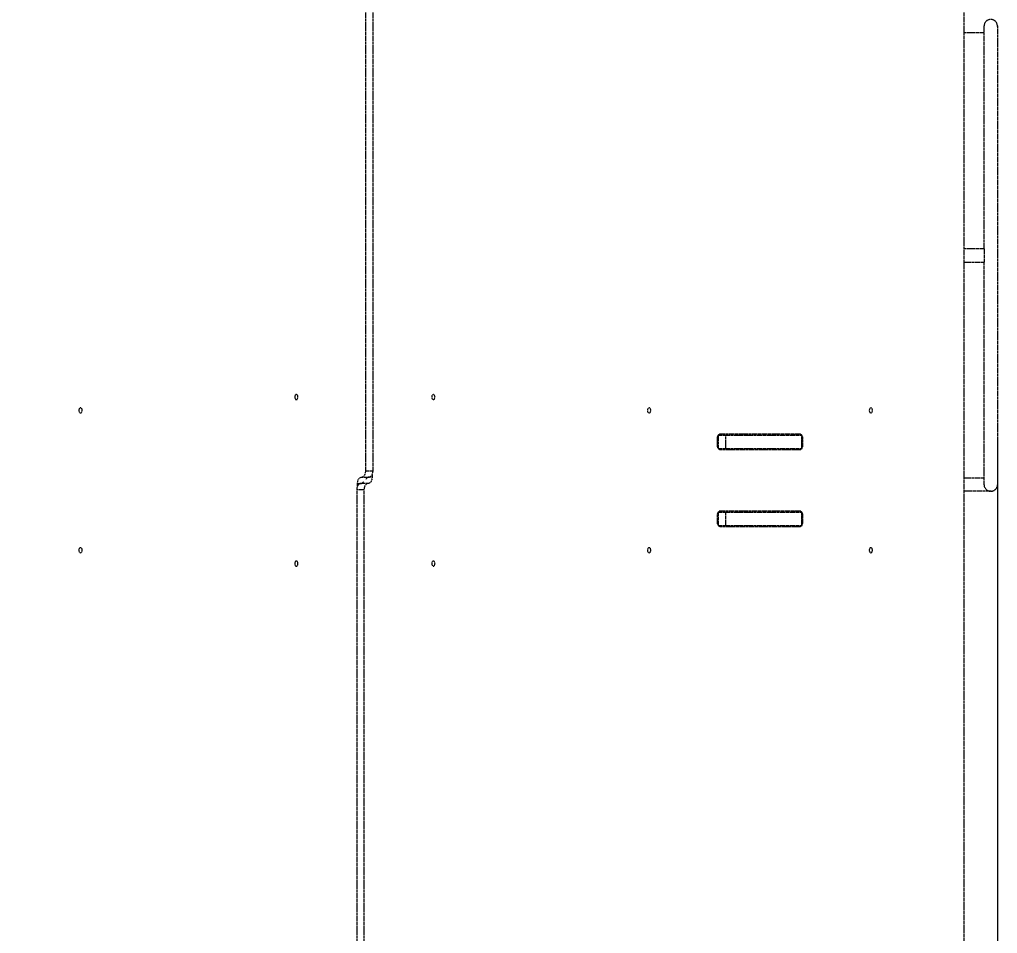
# Model space of a CAD drawing. Header units: millimetres. Extents: x -4585 to 3287, y -4875 to 2880.
# Drawn here: x 247 to 1787, y -692 to 746 of the extents above; entities that cross this region are included whole.
import ezdxf

# ---------------------------------------------------------------- set-up
doc = ezdxf.new("R2010")
doc.units = ezdxf.units.MM
doc.linetypes.add('HIDDEN', pattern=[1.905, 1.27, -0.635])
for name, color, linetype in [('DIKOM_ОБЪЕКТ', 7, 'Continuous'), ('DIKOM_РАЗМЕР_ЗОНА', 7, 'Continuous'), ('DIKOM_РАЗМЕР_ОБЪЕКТА', 7, 'Continuous')]:
    doc.layers.add(name, color=color, linetype=linetype)
doc.styles.add('style1', font='arialbd.ttf', dxfattribs={"width": 0.8})
doc.dimstyles.new('1-50', dxfattribs={"dimtxt": 300, "dimasz": 200, "dimexe": 100, "dimexo": 0, "dimgap": 100, "dimtad": 1, "dimtxsty": 'style1', "dimcen": 200, "dimclrd": 7, "dimclre": 7, "dimclrt": 7, "dimadec": 1, "dimazin": 2, "dimtfac": 1, "dimtmove": 0, "dimatfit": 2, "dimfxl": 0, "dimlwd": 25, "dimlwe": 18, "dimarcsym": 0})

# ---------------------------------------------------------------- blocks, each defined once
blk = doc.blocks.new('*D4')
at = {"layer": 'Defpoints', "color": 0, "transparency": 16777216}
for p in [(830.4, 1380.2), (-2665.8, -2076.1), (1192.9, -2076.1)]:
    blk.add_point(p, dxfattribs=at)
at = {"layer": 'DIKOM_РАЗМЕР_ОБЪЕКТА', "color": 7, "lineweight": 18, "transparency": 16777216}
for p, q in [((830.4, 1380.2), (-2765.8, 1380.2)), ((1192.9, -2076.1), (-2765.8, -2076.1))]:
    blk.add_line(p, q, dxfattribs=at)
at = {"layer": 'DIKOM_РАЗМЕР_ОБЪЕКТА', "color": 7, "lineweight": 25, "transparency": 16777216}
blk.add_line((-2665.8, 1180.2), (-2665.8, -1876.1), dxfattribs=at)
at = {"layer": 'DIKOM_РАЗМЕР_ОБЪЕКТА', "color": 7, "transparency": 16777216}
for points in [[(-2699.1, 1180.2), (-2632.5, 1180.2), (-2665.8, 1380.2)], [(-2699.1, -1876.1), (-2632.5, -1876.1), (-2665.8, -2076.1)]]:
    blk.add_solid(points, dxfattribs=at)
at = {"layer": 'DIKOM_РАЗМЕР_ОБЪЕКТА', "color": 7, "transparency": 16777216, "insert": (-2919, -348), "char_height": 300, "attachment_point": 5, "rotation": 90, "style": 'style1'}
blk.add_mtext('3460', dxfattribs=at)
blk = doc.blocks.new('*D5')
at = {"layer": 'Defpoints', "color": 0, "transparency": 16777216}
for p in [(1786.2, 2879.6), (-4134.6, -4075.3), (1786.2, -4075.3)]:
    blk.add_point(p, dxfattribs=at)
at = {"layer": 'DIKOM_РАЗМЕР_ЗОНА', "color": 7, "lineweight": 18, "transparency": 16777216}
for p, q in [((1786.2, 2879.6), (-4234.6, 2879.6)), ((1786.2, -4075.3), (-4234.6, -4075.3))]:
    blk.add_line(p, q, dxfattribs=at)
at = {"layer": 'DIKOM_РАЗМЕР_ЗОНА', "color": 7, "lineweight": 25, "transparency": 16777216}
blk.add_line((-4134.6, 2679.6), (-4134.6, -3875.3), dxfattribs=at)
at = {"layer": 'DIKOM_РАЗМЕР_ЗОНА', "color": 7, "transparency": 16777216}
for points in [[(-4167.9, 2679.6), (-4101.2, 2679.6), (-4134.6, 2879.6)], [(-4167.9, -3875.3), (-4101.2, -3875.3), (-4134.6, -4075.3)]]:
    blk.add_solid(points, dxfattribs=at)
at = {"layer": 'DIKOM_РАЗМЕР_ЗОНА', "color": 7, "transparency": 16777216, "insert": (-4387.9, -597.9), "char_height": 300, "attachment_point": 5, "rotation": 90, "style": 'style1'}
blk.add_mtext('6960', dxfattribs=at)
blk = doc.blocks.new('*D6')
at = {"layer": 'Defpoints', "color": 0, "transparency": 16777216}
for p in [(1786.9, 89.9), (-2187.1, -162.5), (1786.9, -2650.3)]:
    blk.add_point(p, dxfattribs=at)
at = {"layer": 'DIKOM_РАЗМЕР_ОБЪЕКТА', "color": 7, "lineweight": 18, "transparency": 16777216}
for p, q in [((1786.9, 89.9), (1786.9, -2750.3)), ((-2187.1, -162.5), (-2187.1, -2750.3))]:
    blk.add_line(p, q, dxfattribs=at)
at = {"layer": 'DIKOM_РАЗМЕР_ОБЪЕКТА', "color": 7, "lineweight": 25, "transparency": 16777216}
blk.add_line((-1987.1, -2650.3), (1586.9, -2650.3), dxfattribs=at)
at = {"layer": 'DIKOM_РАЗМЕР_ОБЪЕКТА', "color": 7, "transparency": 16777216}
for points in [[(-1987.1, -2616.9), (-1987.1, -2683.6), (-2187.1, -2650.3)], [(1586.9, -2616.9), (1586.9, -2683.6), (1786.9, -2650.3)]]:
    blk.add_solid(points, dxfattribs=at)
at = {"layer": 'DIKOM_РАЗМЕР_ОБЪЕКТА', "color": 7, "transparency": 16777216, "insert": (-200.1, -2397.1), "char_height": 300, "attachment_point": 5, "style": 'style1'}
blk.add_mtext('4000', dxfattribs=at)

msp = doc.modelspace()

# ---------------------------------------------------------------- linework, layer by layer
at = {"layer": 'DIKOM_ОБЪЕКТ', "color": 7, "linetype": 'HIDDEN', "lineweight": 15}
for p, q in [((792.234, 36.115), (792.234, 961.115)), ((803.724, 36.115), (803.724, 961.115)), ((1734.401, -878.885), (1734.401, 921.115)), ((1765.869, 725.09), (1734.401, 725.09)), ((1765.869, 735.09), (1765.869, 736.09)), ((1765.869, 385.584), (1765.869, 736.09)), ((1786.869, 735.09), (1786.869, 736.09)), ((1786.869, 736.09), (1786.869, 14.09)), ((1765.869, 385.59), (1734.401, 385.59)), ((1765.869, 385.584), (1765.869, 364.596)), ((1734.401, 364.59), (1765.869, 364.59)), ((1765.869, 14.09), (1765.869, 364.59)), ((1476.001, 93.615), (1350.014, 93.615)), ((1345.515, 86.615), (1345.515, 76.615)), ((1347.073, 91.912), (1347.073, 71.318)), ((1347.231, 92.115), (1358.788, 92.115)), ((1358.788, 92.115), (1358.788, 71.115)), ((1358.788, 92.115), (1478.48, 92.115)), ((1478.48, 92.115), (1478.48, 71.115)), ((1478.48, 92.115), (1479.202, 92.115)), ((1479.202, 71.115), (1479.202, 92.115)), ((1480.5, 86.615), (1479.202, 86.615)), ((1480.5, 76.615), (1480.5, 86.615)), ((1347.231, 71.115), (1358.788, 71.115)), ((1350.014, 69.615), (1476.001, 69.615)), ((1358.788, 71.115), (1478.48, 71.115)), ((1478.48, 71.115), (1479.202, 71.115)), ((1480.5, 76.615), (1479.202, 76.615)), ((792.234, 36.115), (803.724, 36.115)), ((779.378, 12.276), (779.378, 16.115)), ((779.378, 16.115), (784.441, 16.115)), ((795.931, 16.115), (784.441, 16.115)), ((785.806, 26.115), (797.297, 26.115)), ((802.359, 26.115), (797.297, 26.115)), ((802.359, 29.953), (802.359, 26.115)), ((1734.401, 25.09), (1765.869, 25.09)), ((789.504, 6.115), (778.013, 6.115)), ((778.013, 6.115), (778.013, -918.885)), ((789.504, 6.115), (789.504, -918.885)), ((1775.869, 4.09), (1734.401, 4.09)), ((1776.869, 4.09), (1775.869, 4.09)), ((1347.073, -29.088), (1347.073, -49.682)), ((1347.231, -28.885), (1358.788, -28.885)), ((1476.001, -27.385), (1350.014, -27.385)), ((1358.788, -28.885), (1358.788, -49.885)), ((1358.788, -28.885), (1478.48, -28.885)), ((1478.48, -28.885), (1478.48, -49.885)), ((1478.48, -28.885), (1479.202, -28.885)), ((1479.202, -49.885), (1479.202, -28.885)), ((1345.515, -34.385), (1345.515, -44.385)), ((1480.5, -34.385), (1479.202, -34.385)), ((1480.5, -44.385), (1479.202, -44.385)), ((1480.5, -44.385), (1480.5, -34.385)), ((1347.231, -49.885), (1358.788, -49.885)), ((1350.014, -51.385), (1476.001, -51.385)), ((1358.788, -49.885), (1478.48, -49.885)), ((1478.48, -49.885), (1479.202, -49.885))]:
    msp.add_line(p, q, dxfattribs=at)
at = {"layer": 'DIKOM_ОБЪЕКТ', "color": 7, "linetype": 'HIDDEN', "lineweight": 15, "flags": 128}
for points in [[(680.389, 152.115), (680.453, 151.225), (680.643, 150.379), (680.95, 149.621), (681.357, 148.988), (681.844, 148.511), (682.388, 148.215), (682.96, 148.115), (683.532, 148.215), (684.075, 148.511), (684.563, 148.988), (684.97, 149.621), (685.276, 150.379), (685.467, 151.225), (685.531, 152.115), (685.467, 153.005), (685.276, 153.85), (684.97, 154.609), (684.563, 155.242), (684.075, 155.719), (683.532, 156.015), (682.96, 156.115), (682.388, 156.015), (681.844, 155.719), (681.357, 155.242), (680.95, 154.609), (680.643, 153.85), (680.453, 153.005), (680.389, 152.115)], [(901.349, 152.115), (901.284, 153.005), (901.094, 153.85), (900.788, 154.609), (900.381, 155.242), (899.893, 155.719), (899.35, 156.015), (898.777, 156.115), (898.205, 156.015), (897.662, 155.719), (897.174, 155.242), (896.767, 154.609), (896.461, 153.85), (896.271, 153.005), (896.206, 152.115), (896.271, 151.225), (896.461, 150.379), (896.767, 149.621), (897.174, 148.988), (897.662, 148.511), (898.205, 148.215), (898.777, 148.115), (899.35, 148.215), (899.893, 148.511), (900.381, 148.988), (900.788, 149.621), (901.094, 150.379), (901.284, 151.225), (901.349, 152.115)], [(340.699, 131.115), (340.764, 130.225), (340.954, 129.379), (341.26, 128.621), (341.667, 127.988), (342.155, 127.511), (342.698, 127.215), (343.27, 127.115), (343.842, 127.215), (344.386, 127.511), (344.873, 127.988), (345.281, 128.621), (345.587, 129.379), (345.777, 130.225), (345.842, 131.115), (345.777, 132.005), (345.587, 132.851), (345.281, 133.609), (344.873, 134.242), (344.386, 134.719), (343.842, 135.015), (343.27, 135.115), (342.698, 135.015), (342.155, 134.719), (341.667, 134.242), (341.26, 133.609), (340.954, 132.851), (340.764, 132.005), (340.699, 131.115)], [(1241.038, 131.115), (1240.974, 132.005), (1240.784, 132.851), (1240.477, 133.609), (1240.07, 134.242), (1239.583, 134.719), (1239.039, 135.015), (1238.467, 135.115), (1237.895, 135.015), (1237.351, 134.719), (1236.864, 134.242), (1236.457, 133.609), (1236.15, 132.851), (1235.96, 132.005), (1235.896, 131.115), (1235.96, 130.225), (1236.15, 129.379), (1236.457, 128.621), (1236.864, 127.988), (1237.351, 127.511), (1237.895, 127.215), (1238.467, 127.115), (1239.039, 127.215), (1239.583, 127.511), (1240.07, 127.988), (1240.477, 128.621), (1240.784, 129.379), (1240.974, 130.225), (1241.038, 131.115)], [(1590.119, 131.115), (1590.055, 132.005), (1589.865, 132.851), (1589.558, 133.609), (1589.151, 134.242), (1588.664, 134.719), (1588.12, 135.015), (1587.548, 135.115), (1586.976, 135.015), (1586.433, 134.719), (1585.945, 134.242), (1585.538, 133.609), (1585.232, 132.851), (1585.041, 132.005), (1584.977, 131.115), (1585.041, 130.225), (1585.232, 129.379), (1585.538, 128.621), (1585.945, 127.988), (1586.433, 127.511), (1586.976, 127.215), (1587.548, 127.115), (1588.12, 127.215), (1588.664, 127.511), (1589.151, 127.988), (1589.558, 128.621), (1589.865, 129.379), (1590.055, 130.225), (1590.119, 131.115)], [(1350.014, 93.615), (1349.233, 93.509), (1348.475, 93.193), (1347.765, 92.677), (1347.122, 91.977), (1346.568, 91.115), (1346.118, 90.115), (1345.786, 89.009), (1345.583, 87.831), (1345.515, 86.615)], [(1345.515, 76.615), (1345.583, 75.399), (1345.786, 74.221), (1346.118, 73.115), (1346.568, 72.115), (1347.122, 71.253), (1347.765, 70.553), (1348.475, 70.037), (1349.233, 69.721), (1350.014, 69.615)], [(785.806, 26.115), (786.721, 26.217), (787.617, 26.52), (788.476, 27.019), (789.281, 27.702), (790.015, 28.557), (790.664, 29.566), (791.213, 30.709), (791.653, 31.961), (791.973, 33.298), (792.168, 34.692), (792.234, 36.115)], [(797.297, 26.115), (798.211, 26.217), (799.107, 26.52), (799.967, 27.019), (800.772, 27.702), (801.506, 28.557), (802.154, 29.566), (802.704, 30.709), (803.144, 31.961), (803.464, 33.298), (803.659, 34.692), (803.724, 36.115)], [(784.441, 16.115), (783.526, 16.013), (782.63, 15.71), (781.771, 15.211), (780.966, 14.527), (780.231, 13.672), (779.583, 12.664), (779.033, 11.521), (778.594, 10.269), (778.273, 8.932), (778.078, 7.538), (778.013, 6.115)], [(779.378, 16.115), (779.443, 17.538), (779.638, 18.932), (779.959, 20.269), (780.398, 21.521), (780.948, 22.664), (781.597, 23.672), (782.331, 24.527), (783.136, 25.211), (783.995, 25.71), (784.891, 26.013), (785.806, 26.115)], [(795.931, 16.115), (795.017, 16.013), (794.121, 15.71), (793.261, 15.211), (792.456, 14.527), (791.722, 13.672), (791.074, 12.664), (790.524, 11.521), (790.084, 10.269), (789.764, 8.932), (789.569, 7.538), (789.504, 6.115)], [(802.359, 26.115), (802.294, 24.692), (802.099, 23.298), (801.778, 21.961), (801.339, 20.709), (800.789, 19.566), (800.141, 18.557), (799.407, 17.702), (798.602, 17.019), (797.742, 16.52), (796.846, 16.217), (795.931, 16.115)], [(1350.014, -27.385), (1349.233, -27.491), (1348.475, -27.807), (1347.765, -28.323), (1347.122, -29.023), (1346.568, -29.886), (1346.118, -30.885), (1345.786, -31.991), (1345.583, -33.17), (1345.515, -34.385)], [(1345.515, -44.385), (1345.583, -45.601), (1345.786, -46.779), (1346.118, -47.885), (1346.568, -48.885), (1347.122, -49.747), (1347.765, -50.447), (1348.475, -50.963), (1349.233, -51.279), (1350.014, -51.385)], [(340.699, -88.885), (340.764, -89.775), (340.954, -90.621), (341.26, -91.379), (341.667, -92.012), (342.155, -92.489), (342.698, -92.785), (343.27, -92.885), (343.842, -92.785), (344.386, -92.489), (344.873, -92.012), (345.281, -91.379), (345.587, -90.621), (345.777, -89.775), (345.842, -88.885), (345.777, -87.995), (345.587, -87.15), (345.281, -86.391), (344.873, -85.758), (344.386, -85.281), (343.842, -84.985), (343.27, -84.885), (342.698, -84.985), (342.155, -85.281), (341.667, -85.758), (341.26, -86.391), (340.954, -87.15), (340.764, -87.995), (340.699, -88.885)], [(1241.038, -88.885), (1240.974, -87.995), (1240.784, -87.15), (1240.477, -86.391), (1240.07, -85.758), (1239.583, -85.281), (1239.039, -84.985), (1238.467, -84.885), (1237.895, -84.985), (1237.351, -85.281), (1236.864, -85.758), (1236.457, -86.391), (1236.15, -87.15), (1235.96, -87.995), (1235.896, -88.885), (1235.96, -89.775), (1236.15, -90.621), (1236.457, -91.379), (1236.864, -92.012), (1237.351, -92.489), (1237.895, -92.785), (1238.467, -92.885), (1239.039, -92.785), (1239.583, -92.489), (1240.07, -92.012), (1240.477, -91.379), (1240.784, -90.621), (1240.974, -89.775), (1241.038, -88.885)], [(1590.119, -88.885), (1590.055, -87.995), (1589.865, -87.15), (1589.558, -86.391), (1589.151, -85.758), (1588.664, -85.281), (1588.12, -84.985), (1587.548, -84.885), (1586.976, -84.985), (1586.433, -85.281), (1585.945, -85.758), (1585.538, -86.391), (1585.232, -87.15), (1585.041, -87.995), (1584.977, -88.885), (1585.041, -89.775), (1585.232, -90.621), (1585.538, -91.379), (1585.945, -92.012), (1586.433, -92.489), (1586.976, -92.785), (1587.548, -92.885), (1588.12, -92.785), (1588.664, -92.489), (1589.151, -92.012), (1589.558, -91.379), (1589.865, -90.621), (1590.055, -89.775), (1590.119, -88.885)], [(680.389, -109.885), (680.453, -110.775), (680.643, -111.621), (680.95, -112.379), (681.357, -113.012), (681.844, -113.489), (682.388, -113.785), (682.96, -113.885), (683.532, -113.785), (684.075, -113.489), (684.563, -113.012), (684.97, -112.379), (685.276, -111.621), (685.467, -110.775), (685.531, -109.885), (685.467, -108.995), (685.276, -108.149), (684.97, -107.391), (684.563, -106.758), (684.075, -106.281), (683.532, -105.985), (682.96, -105.885), (682.388, -105.985), (681.844, -106.281), (681.357, -106.758), (680.95, -107.391), (680.643, -108.149), (680.453, -108.995), (680.389, -109.885)], [(901.349, -109.885), (901.284, -108.995), (901.094, -108.149), (900.788, -107.391), (900.381, -106.758), (899.893, -106.281), (899.35, -105.985), (898.777, -105.885), (898.205, -105.985), (897.662, -106.281), (897.174, -106.758), (896.767, -107.391), (896.461, -108.149), (896.271, -108.995), (896.206, -109.885), (896.271, -110.775), (896.461, -111.621), (896.767, -112.379), (897.174, -113.012), (897.662, -113.489), (898.205, -113.785), (898.777, -113.885), (899.35, -113.785), (899.893, -113.489), (900.381, -113.012), (900.788, -112.379), (901.094, -111.621), (901.284, -110.775), (901.349, -109.885)]]:
    msp.add_lwpolyline(points, dxfattribs=at)
at = {"layer": 'DIKOM_ОБЪЕКТ', "color": 7, "linetype": 'HIDDEN', "lineweight": 15}
for centre, radius, start, end in [((1775.869, 736.09), 10, 90, 180), ((1776.869, 736.09), 10, 0, 90), ((1464.301, 89.963), 3.686, 35.719341, 86.747354), ((1475.792, 89.963), 3.686, 35.719244, 86.747486), ((1471.489, 86.896), 9.016, 358.210764, 31.177992), ((1464.301, 73.266), 3.685, 273.2474, 324.284256), ((1475.792, 73.266), 3.685, 273.247268, 324.284353), ((1471.109, 76.439), 9.393, 329.503764, 1.072946), ((783.945, 21.812), 5.764, 274.931763, 332.917357), ((797.792, 20.418), 5.764, 94.931721, 152.917695), ((1775.869, 14.09), 10, 180, 270), ((1776.869, 14.09), 10, 270, 0), ((1464.301, -31.037), 3.686, 35.718305, 86.750042), ((1475.792, -31.037), 3.686, 35.718207, 86.750174), ((1471.489, -34.104), 9.016, 358.211799, 31.177152), ((1471.109, -44.561), 9.393, 329.503764, 1.072946), ((1464.301, -47.733), 3.686, 273.249958, 324.281695), ((1475.792, -47.733), 3.686, 273.249826, 324.281793)]:
    msp.add_arc(centre, radius, start, end, dxfattribs=at)

# ---------------------------------------------------------------- dimensions: what is measured, and where the dimension line sits
at = {"layer": 'DIKOM_РАЗМЕР_ЗОНА'}
dim = msp.add_linear_dim(base=(-4134.577, -4075.32), p1=(1786.151, 2879.614), p2=(1786.151, -4075.32), angle=90, text='6960', dimstyle='1-50', dxfattribs=at)
dim.commit()
dim.dimension.update_dxf_attribs({"geometry": '*D5', "text_midpoint": (-4134.577, -597.853), "dimtype": 160})
at = {"layer": 'DIKOM_РАЗМЕР_ОБЪЕКТА'}
dim = msp.add_linear_dim(base=(-2665.788, -2076.15), p1=(830.369, 1380.225), p2=(1192.869, -2076.15), angle=90, text='3460', dimstyle='1-50', dxfattribs=at)
dim.commit()
dim.dimension.update_dxf_attribs({"geometry": '*D4', "text_midpoint": (-2665.788, -347.963), "dimtype": 160})
dim = msp.add_linear_dim(base=(1786.869, -2650.254), p1=(-2187.131, -162.46), p2=(1786.869, 89.913), text='4000', dimstyle='1-50', dxfattribs=at)
dim.commit()
dim.dimension.update_dxf_attribs({"geometry": '*D6', "text_midpoint": (-200.131, -2650.254), "dimtype": 160})

doc.saveas('drawing.dxf')
